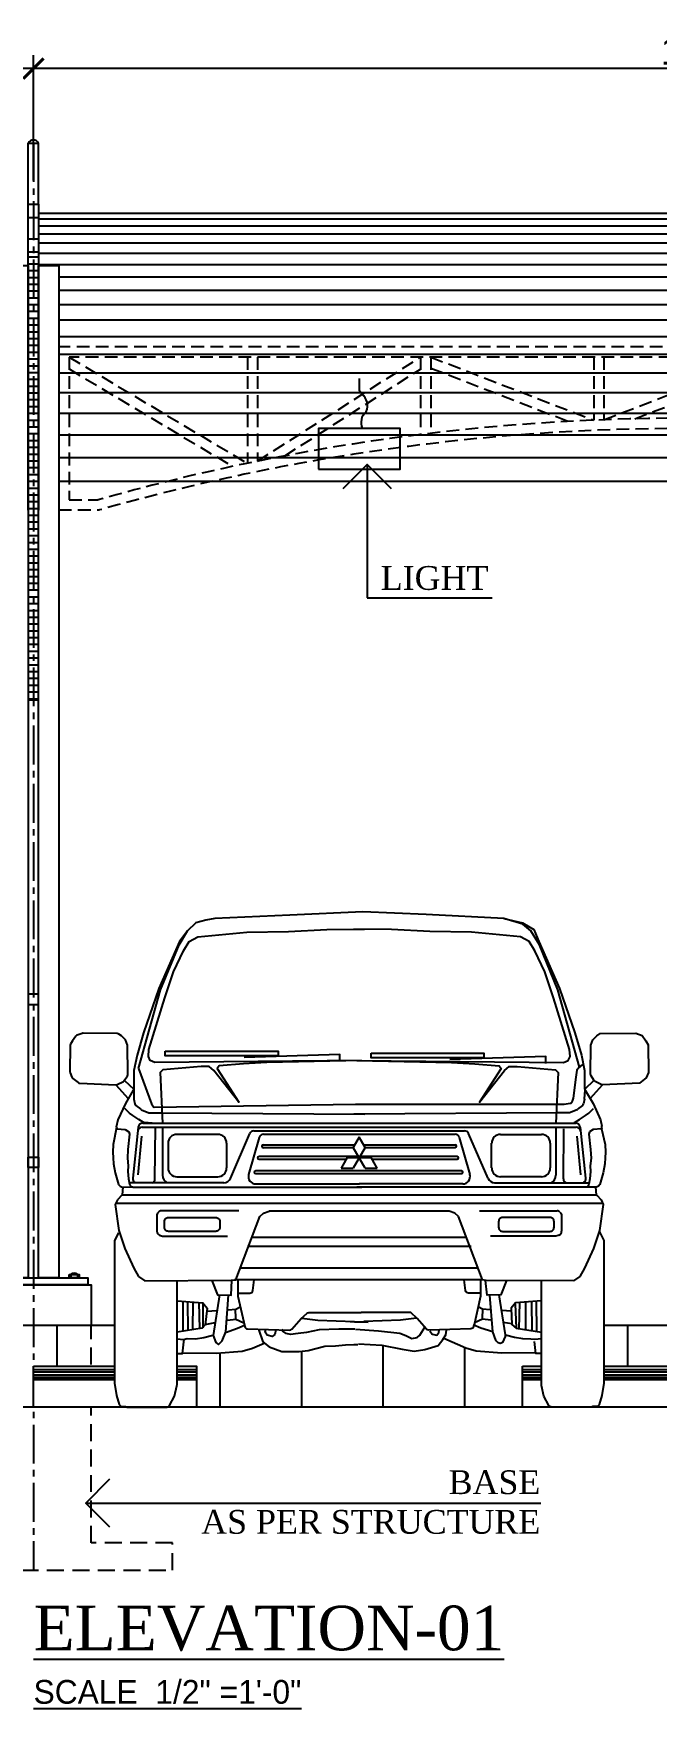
# Model space of a CAD drawing. Header units: inches. Extents: x 7915 to 10666, y -851 to 1175.
# Drawn here: x 9477 to 9568.7, y 632.3 to 878.8 of the extents above; entities that cross this region are included whole.
import ezdxf

# ---------------------------------------------------------------- set-up
doc = ezdxf.new("R2010")
doc.units = ezdxf.units.IN
doc.header["$LTSCALE"] = 10
doc.header["$MEASUREMENT"] = 0
for name, pattern in [('Amconstr', [9999, 9999, 0]), ('CENTER2', [28.575, 19.05, -3.175, 3.175, -3.175]), ('HIDDEN', [9.525, 6.35, -3.175]), ('HIDDEN2', [0.1875, 0.125, -0.0625])]:
    doc.linetypes.add(name, pattern=pattern)
for name, color, linetype in [('BOLD  DIM', 230, 'Continuous'), ('CAR1', 250, 'Continuous'), ('DIM DET', 2, 'Continuous'), ('FINISH', 2, 'Continuous'), ('KERB STONE', 6, 'Continuous'), ('LIGHT', 1, 'Continuous'), ('SHADE COL', 4, 'Continuous'), ('STONE', 251, 'Continuous'), ('TEFLONE', 41, 'Continuous'), ('TEXT DET', 2, 'Continuous'), ('WALL', 4, 'Continuous')]:
    doc.layers.add(name, color=color, linetype=linetype)
doc.styles.add('1-2 INCH', font='arial.ttf', dxfattribs={"height": 4})
doc.styles.add('1-5 INCH', font='GOTHIC.TTF', dxfattribs={"height": 1})
doc.styles.add('style1', font='times.ttf')
doc.dimstyles.new('1-2 INCH', dxfattribs={"dimtxt": 4, "dimasz": 3, "dimexe": 2, "dimexo": 0.5, "dimgap": 0.5, "dimtad": 1, "dimdec": 4, "dimzin": 0, "dimdsep": 46, "dimlunit": 4, "dimtxsty": '1-2 INCH', "dimblk": 'ARCHTICK', "dimcen": 2, "dimdle": 2, "dimclrd": 1, "dimclre": 8, "dimclrt": 3, "dimadec": 3, "dimazin": 0, "dimtfac": 1, "dimtdec": 4, "dimtofl": 0, "dimtmove": 2, "dimatfit": 3, "dimldrblk": 'AERO', "dimfxl": 0, "dimtolj": 1, "dimtzin": 0, "dimarcsym": 0})
doc.dimstyles.new('DET-DIM', dxfattribs={"dimtxt": 1, "dimasz": 0.75, "dimexe": 1, "dimexo": 1, "dimgap": 0.5, "dimtad": 1, "dimdec": 4, "dimzin": 0, "dimdsep": 46, "dimlunit": 4, "dimtxsty": '1-5 INCH', "dimblk": 'ARCHTICK', "dimcen": 2, "dimclrd": 1, "dimclre": 8, "dimclrt": 2, "dimadec": 3, "dimazin": 0, "dimtfac": 1, "dimtdec": 4, "dimtofl": 0, "dimtmove": 2, "dimatfit": 3, "dimldrblk": 'AERO', "dimfxl": 0, "dimtolj": 1, "dimtzin": 0, "dimarcsym": 0})

# ---------------------------------------------------------------- blocks, each defined once
blk = doc.blocks.new('A$C3e5476b5')
at = {"layer": 'SHADE COL'}
h = blk.add_hatch(dxfattribs=at)
h.set_pattern_fill('ANSI31', color=250, scale=8, angle=315)
h.set_pattern_definition([(0, (0.75, 193.9265), (2e-16, 1), [])])
h.paths.add_polyline_path([(0.75, 128), (-0.75, 128), (-0.75, 193.93), (0.75, 193.93)])
at = {"layer": 'BOLD  DIM', "color": 1, "linetype": 'HIDDEN2', "ltscale": 2}
blk.add_lwpolyline([(8.5, 36), (-8.5, 36), (-8.5, 4), (-20.5, 4), (-20.5, 0), (20.5, 0), (20.5, 4), (8.5, 4)], close=True, dxfattribs=at)
at = {"layer": 'SHADE COL', "color": 251}
for p, q in [((-0.75, 210), (0.75, 210)), ((-0.75, 210), (0.75, 210)), ((-0.75, 201), (-0.75, 210)), ((0.75, 201), (0.75, 210))]:
    blk.add_line(p, q, dxfattribs=at)
at = {"layer": 'SHADE COL', "color": 250, "linetype": 'CENTER2', "lineweight": 25, "ltscale": 0.03}
blk.add_line((0, 210), (0, 0), dxfattribs=at)
at = {"layer": 'SHADE COL', "color": 3}
for p, q in [((-0.75, 156), (-0.75, 199)), ((0.75, 199), (0.75, 156)), ((0.75, 128), (-0.75, 128))]:
    blk.add_line(p, q, dxfattribs=at)
at = {"layer": 'SHADE COL', "color": 1}
for p, q in [((-6.49, 43.5), (-6.49, 43)), ((-5.51, 43.5), (-5.51, 43)), ((5.51, 43.5), (5.51, 43)), ((6.49, 43.5), (6.49, 43))]:
    blk.add_line(p, q, dxfattribs=at)
at = {"layer": 'SHADE COL', "linetype": 'Amconstr', "lineweight": 25}
for points in [[(0.75, 199), (-0.75, 199), (-0.75, 201), (0.75, 201)], [(-0.75, 43), (-3.75, 43), (-3.75, 192), (-0.75, 192)], [(3.75, 43), (0.75, 43), (0.75, 192), (3.75, 192)]]:
    blk.add_lwpolyline(points, close=True, dxfattribs=at)
at = {"layer": 'SHADE COL', "color": 3}
for points in [[(0.75, 193.93), (-0.75, 193.93), (-0.75, 195.91), (0.75, 195.91)], [(-0.75, 83.25), (0.75, 83.25), (0.75, 84.75), (-0.75, 84.75)], [(-0.75, 60.75), (0.75, 60.75), (0.75, 59.25), (-0.75, 59.25)]]:
    blk.add_lwpolyline(points, close=True, dxfattribs=at)
at = {"layer": 'SHADE COL'}
blk.add_lwpolyline([(-8, 43), (8, 43), (8, 42), (-8, 42)], close=True, dxfattribs=at)
at = {"layer": 'SHADE COL', "color": 1}
for points in [[(-5.25, 43.5), (-6.75, 43.5), (-6.75, 43), (-5.25, 43)], [(5.25, 43.5), (6.75, 43.5), (6.75, 43), (5.25, 43)]]:
    blk.add_lwpolyline(points, close=True, dxfattribs=at)
at = {"layer": 'SHADE COL', "color": 251}
blk.add_arc((0, 209.56), 0.869, 30.1696, 149.5427, dxfattribs=at)
at = {"layer": 'SHADE COL', "color": 1}
for centre in [(-6, 42.91), (6, 42.91)]:
    blk.add_arc(centre, 0.767, 49.8581, 130.1419, dxfattribs=at)
at = {"layer": 'WALL'}
blk.add_lwpolyline([(-8.5, 42), (8.5, 42), (8.5, 36), (-8.5, 36)], close=True, dxfattribs=at)
blk = doc.blocks.new('*U272')
at = {"layer": 'SHADE COL', "linetype": 'Amconstr', "lineweight": 25}
blk.add_blockref('A$C3e5476b5', (0, -102.22), dxfattribs=at)
blk = doc.blocks.new('*U273')
at = {"layer": 'SHADE COL', "color": 0, "linetype": 'ByBlock', "lineweight": -2}
blk.add_blockref('*U272', (1344, 0), dxfattribs=at)
blk = doc.blocks.new('*U274')
at = {"layer": 'TEFLONE', "color": 250}
for p, q in [((95.25, 19.74), (-95.25, 19.74)), ((95.25, 18.87), (-95.25, 18.87)), ((95.25, 17.85), (-95.25, 17.85)), ((95.25, 16.67), (-95.25, 16.67)), ((95.25, 15.33), (-95.25, 15.33)), ((95.25, 13.83), (-95.25, 13.83)), ((95.25, 12.18), (-95.25, 12.18)), ((92.25, 10.37), (-92.25, 10.37)), ((92.25, 8.4), (-92.25, 8.4)), ((92.25, 6.28), (-92.25, 6.28)), ((92.25, 4), (-92.25, 4)), ((92.25, 1.57), (-92.25, 1.57)), ((92.25, -1.02), (-92.25, -1.02)), ((92.25, -3.76), (-92.25, -3.76)), ((92.25, -6.65), (-92.25, -6.65)), ((92.25, -9.7), (-92.25, -9.7)), ((92.25, -12.89), (-92.25, -12.89)), ((92.25, -16.24), (-92.25, -16.24)), ((92.25, -19.74), (-92.25, -19.74))]:
    blk.add_line(p, q, dxfattribs=at)
blk = doc.blocks.new('*U275')
at = {"layer": 'TEFLONE', "color": 0, "linetype": 'ByBlock', "lineweight": -2}
blk.add_blockref('*U274', (1344, 0), dxfattribs=at)
blk = doc.blocks.new('A$C5243171d')
at = {"color": 3}
blk.add_wipeout([(24, 6), (24, 0), (0, 0), (0, 6)], dxfattribs=at).dxf.layer = 'KERB STONE'
at = {"layer": 'KERB STONE', "color": 250}
for p, q in [((24, 5.49), (0, 5.49)), ((24, 5.11), (0, 5.11)), ((24, 4.7), (0, 4.7)), ((24, 4.35), (0, 4.35)), ((24, 4.14), (0, 4.14))]:
    blk.add_line(p, q, dxfattribs=at)
at = {"layer": 'KERB STONE', "color": 1}
blk.add_line((24, 4), (0, 4), dxfattribs=at)
at = {"layer": 'KERB STONE', "color": 3}
blk.add_lwpolyline([(0, 6), (24, 6), (24, 0), (0, 0)], close=True, dxfattribs=at)
blk = doc.blocks.new('*U283')
at = {"layer": 'KERB STONE'}
for p in [(-48, -3), (24, -3)]:
    blk.add_blockref('A$C5243171d', p, dxfattribs=at)
blk = doc.blocks.new('*U284')
at = {"layer": 'KERB STONE', "color": 0, "linetype": 'ByBlock', "lineweight": -2}
blk.add_blockref('*U283', (1344, 0), dxfattribs=at)
blk = doc.blocks.new('A$C16939a41')
blk.add_wipeout([(54.43, 0), (58.93, 0), (59.82, 0.29), (60.34, 2.7), (60.34, 18.8), (59.82, 19.85), (60.27, 22.87), (60.2, 23.04), (60.03, 23.41), (59.56, 23.95), (59.48, 23.96), (59.4, 24.84), (59.51, 24.85), (59.73, 24.95), (59.89, 25.15), (60.29, 26.47), (60.45, 27.47), (60.49, 28.15), (60.55, 28.77), (60.49, 29.66), (60.07, 31.43), (60.13, 31.73), (59.98, 32.44), (59.13, 34.29), (58.81, 34.84), (60.2, 36.4), (64.38, 36.57), (65.15, 37.17), (65.4, 37.8), (65.36, 40.91), (65.1, 41.38), (64.68, 41.97), (63.95, 42.23), (61.95, 42.21), (59.95, 42.19), (59.57, 41.93), (59.1, 41.46), (58.89, 40.87), (58.88, 40.36), (58.85, 37.6), (58.9, 37.42), (59.06, 37.16), (59.22, 36.91), (59.23, 36.87), (58.19, 35.89), (58.18, 35.97), (58.18, 38.01), (58.02, 38.73), (57.43, 41), (56.2, 44.77), (55.34, 47.28), (52.42, 53.93), (51.15, 54.68), (49.03, 55.2), (44.65, 55.42), (39.83, 55.67), (36.25, 55.82), (33.1, 55.95), (30.08, 55.81), (28.98, 55.76), (24.87, 55.57), (20.62, 55.39), (16.37, 55.2), (15.56, 55.02), (14.25, 54.68), (13.31, 53.78), (12.38, 52.58), (10.06, 47.28), (8.34, 42.27), (7.97, 41), (7.6, 39.73), (7.22, 38.01), (7.22, 35.97), (7.21, 35.88), (6.17, 36.87), (6.5, 37.42), (6.55, 37.6), (6.54, 38.7), (6.51, 40.87), (6.3, 41.46), (5.83, 41.93), (5.68, 42.1), (5.35, 42.19), (1.51, 42.23), (1.11, 42.11), (0.82, 42.01), (0.66, 41.89), (0.48, 41.63), (0.3, 41.38), (0.08, 40.98), (0.04, 40.83), (0, 37.87), (0.02, 37.74), (0.22, 37.25), (0.33, 37.11), (0.79, 36.75), (0.94, 36.64), (1.13, 36.57), (2.84, 36.5), (4.3, 36.44), (5.19, 36.4), (6.54, 34.9), (6.61, 34.86), (6.36, 34.45), (5.99, 33.69), (5.7, 33.04), (5.42, 32.44), (5.25, 31.63), (5.28, 31.56), (4.91, 29.66), (4.88, 29.22), (4.85, 28.77), (4.91, 28.15), (4.95, 27.47), (5.07, 26.77), (5.31, 25.81), (5.51, 25.15), (5.68, 24.95), (5.9, 24.85), (6, 24.84), (5.93, 23.97), (5.37, 23.41), (5.13, 22.87), (5.55, 19.94), (5.61, 19.91), (5.5, 19.69), (5.06, 18.8), (5.06, 2.7), (5.16, 2.01), (5.27, 1.32), (5.43, 0.81), (5.59, 0.29), (5.7, 0.12), (5.9, 0.05), (6.1, 0.05), (6.3, 0.05), (6.47, 0), (10.97, 0), (11.26, 0.17), (11.83, 1.21), (12.11, 2.46), (12.11, 6.03), (12.72, 6.03), (12.73, 6.14), (13.85, 6.13), (14.64, 6.12), (16.57, 6.09), (17.29, 6.14), (18.27, 6.22), (19.49, 6.31), (20.3, 6.54), (21.31, 6.93), (21.97, 7.23), (22.52, 6.81), (23.95, 6.26), (25.93, 6.26), (27.86, 6.61), (28.8, 6.86), (29.4, 6.89), (30.59, 6.97), (31.63, 7.05), (32.97, 7.12), (33.94, 7.07), (35.25, 7), (37.32, 6.58), (38.9, 6.3), (40.51, 6.61), (41.61, 6.96), (42.25, 7.75), (42.28, 7.73), (44.75, 6.64), (45.91, 6.31), (48.83, 6.09), (49.85, 6.1), (51.74, 6.13), (52.68, 6.14), (52.68, 6.03), (53.29, 6.03), (53.29, 2.42), (53.57, 1.21), (54.14, 0.17)]).dxf.layer = 'CAR1'
at = {"layer": 'CAR1'}
for p, q in [((15.37, 54.98), (14.25, 54.68)), ((16.37, 55.2), (15.37, 54.98)), ((24.87, 55.57), (16.37, 55.2)), ((33.1, 55.95), (24.87, 55.57)), ((40.28, 55.65), (33.1, 55.95)), ((49.03, 55.2), (40.28, 55.65)), ((51.19, 54.53), (49.03, 55.2)), ((49.03, 55.2), (51.15, 54.68)), ((12.34, 52.21), (13.31, 53.78)), ((13.31, 53.78), (12.38, 52.58)), ((14.25, 54.68), (13.31, 53.78)), ((13.31, 53.78), (14.25, 54.68)), ((51.15, 54.68), (52.42, 53.93)), ((52.09, 53.78), (51.19, 54.53)), ((53.06, 52.21), (52.09, 53.78)), ((52.42, 53.93), (53.02, 52.58)), ((12.38, 52.58), (10.06, 47.28)), ((10.24, 47.13), (12.34, 52.21)), ((53.02, 52.58), (55.34, 47.28)), ((55.16, 47.13), (53.06, 52.21)), ((7.75, 38.23), (10.24, 47.13)), ((10.06, 47.28), (8.34, 42.27)), ((57.61, 38.38), (55.16, 47.13)), ((55.34, 47.28), (57.06, 42.27)), ((8.34, 42.27), (7.6, 39.73)), ((57.06, 42.27), (57.81, 39.73)), ((7.6, 39.73), (7.22, 38.01)), ((7.22, 38.01), (7.22, 35.97)), ((57.81, 39.73), (58.18, 38.01)), ((58.18, 38.01), (58.18, 35.97)), ((7.22, 35.97), (7.22, 34.83)), ((6.27, 34.29), (5.42, 32.44)), ((7.17, 35.8), (6.27, 34.29)), ((7.23, 34.76), (7.34, 34.24)), ((58.17, 34.76), (58.06, 34.24)), ((58.18, 34.83), (58.23, 35.8)), ((58.23, 35.8), (59.13, 34.29)), ((59.13, 34.29), (59.98, 32.44)), ((5.42, 32.44), (5.25, 31.63)), ((6.73, 33.18), (6.22, 33.73)), ((7.11, 32.92), (6.73, 33.18)), ((7.79, 32.46), (7.11, 32.92)), ((7.47, 34.05), (8.01, 33.63)), ((8.28, 32.19), (7.79, 32.46)), ((8.09, 33.58), (8.94, 33.23)), ((8.94, 33.23), (10.29, 33.23)), ((10.29, 33.23), (33.32, 33.09)), ((55.11, 33.23), (32.08, 33.09)), ((56.46, 33.23), (55.11, 33.23)), ((57.32, 33.58), (56.46, 33.23)), ((57.12, 32.19), (57.61, 32.46)), ((57.93, 34.05), (57.39, 33.63)), ((57.61, 32.46), (58.29, 32.92)), ((58.29, 32.92), (58.67, 33.18)), ((58.67, 33.18), (59.18, 33.73)), ((59.98, 32.44), (60.13, 31.73)), ((5.28, 31.56), (4.91, 29.66)), ((5.25, 31.63), (5.34, 31.43)), ((5.34, 31.43), (6.26, 31.35)), ((6.26, 31.35), (6.67, 31.07)), ((6.75, 30.82), (6.55, 29.09)), ((6.67, 31.07), (6.75, 30.82)), ((7.73, 31.63), (7.11, 25.85)), ((8.1, 30.59), (7.69, 26.21)), ((8.18, 31.6), (57.22, 31.6)), ((8.23, 32.08), (57.17, 32.08)), ((9.32, 32.07), (8.41, 32.15)), ((9.61, 25.78), (9.69, 31.6)), ((10.47, 31.6), (10.47, 26.19)), ((16.72, 30.8), (12.1, 30.8)), ((18.14, 25.82), (20.33, 30.89)), ((21.39, 30.46), (20.2, 26.26)), ((20.79, 31.19), (44.61, 31.19)), ((21.87, 30.83), (43.53, 30.83)), ((32.7, 30.5), (32.03, 29.33)), ((33.37, 29.33), (32.7, 30.5)), ((44.01, 30.46), (45.2, 26.26)), ((47.26, 25.82), (45.07, 30.89)), ((48.68, 30.8), (53.3, 30.8)), ((54.93, 31.6), (54.93, 26.19)), ((55.79, 25.78), (55.83, 31.41)), ((57.3, 30.59), (57.71, 26.21)), ((57.67, 31.63), (58.29, 25.85)), ((58.73, 31.07), (58.65, 30.82)), ((58.65, 30.82), (58.85, 29.09)), ((59.14, 31.35), (58.73, 31.07)), ((60.07, 31.43), (59.14, 31.35)), ((60.11, 31.54), (60.07, 31.43)), ((4.91, 29.66), (4.85, 28.77)), ((4.85, 28.77), (4.91, 28.15)), ((6.55, 29.09), (6.51, 28.12)), ((11.1, 29.8), (11.1, 27.01)), ((17.73, 27.01), (17.73, 29.8)), ((21.87, 29.63), (32.2, 29.63)), ((21.87, 29.3), (32.05, 29.3)), ((33.37, 27), (32.03, 29.33)), ((33.37, 29.33), (32.03, 27)), ((33.2, 29.63), (43.53, 29.63)), ((33.35, 29.3), (43.53, 29.3)), ((47.67, 27.01), (47.67, 29.8)), ((54.3, 29.8), (54.3, 27.01)), ((58.85, 29.09), (58.9, 28.12)), ((4.91, 28.15), (4.95, 27.47)), ((4.95, 27.47), (5.11, 26.47)), ((6.51, 28.12), (6.59, 27.23)), ((6.59, 27.23), (6.55, 26.59)), ((6.55, 26.59), (6.63, 25.78)), ((21.01, 26.71), (44.26, 26.71)), ((21.39, 28.33), (32.61, 28.33)), ((21.39, 28), (31.26, 28)), ((31.35, 28.17), (30.68, 27)), ((30.68, 27), (32.03, 27)), ((31.35, 28.17), (34.05, 28.17)), ((32.6, 28), (32.8, 28)), ((32.8, 28.33), (43.77, 28.33)), ((33.37, 27), (34.72, 27)), ((34.72, 27), (34.05, 28.17)), ((34.14, 28), (43.77, 28)), ((58.85, 26.59), (58.77, 25.78)), ((58.9, 28.12), (58.81, 27.23)), ((58.81, 27.23), (58.85, 26.59)), ((5.11, 26.47), (5.51, 25.15)), ((5.51, 25.15), (5.68, 24.95)), ((5.68, 24.95), (5.9, 24.85)), ((5.9, 24.85), (6, 24.84)), ((6, 24.84), (6.99, 24.88)), ((6.63, 25.78), (6.75, 25.18)), ((17.39, 25.32), (6.72, 25.32)), ((6.75, 25.18), (6.82, 25.04)), ((7.12, 24.85), (32.98, 24.82)), ((7.29, 25.4), (7.39, 25.32)), ((12.1, 26.01), (16.72, 26.01)), ((21.01, 26.37), (44.26, 26.37)), ((21.01, 25.2), (32.72, 25.2)), ((58.49, 24.85), (32.42, 24.82)), ((44.4, 25.2), (32.68, 25.2)), ((48.01, 25.32), (58.68, 25.32)), ((53.3, 26.01), (48.68, 26.01)), ((58.11, 25.4), (58.05, 25.36)), ((58.65, 25.18), (58.49, 24.85)), ((58.77, 25.78), (58.65, 25.18)), ((5.37, 23.41), (5.13, 22.87)), ((5.13, 22.87), (5.55, 19.94)), ((5.2, 23.04), (60.2, 23.04)), ((5.92, 23.96), (5.37, 23.41)), ((6.02, 23.97), (5.92, 23.96)), ((5.92, 23.96), (5.92, 23.96)), ((5.93, 23.97), (59.48, 23.97)), ((59.48, 23.96), (59.56, 23.95)), ((59.56, 23.95), (60.03, 23.41)), ((59.56, 23.95), (59.56, 23.95)), ((60.27, 22.87), (59.85, 19.94)), ((60.03, 23.41), (60.27, 22.87)), ((9.91, 21.9), (9.83, 21.7)), ((9.83, 21.7), (9.83, 19.86)), ((10.02, 22.01), (9.91, 21.9)), ((19.09, 22.15), (10.34, 22.15)), ((18.77, 14.38), (21.46, 21.54)), ((21.46, 21.54), (21.88, 21.9)), ((21.88, 21.9), (22.54, 22.14)), ((42.86, 22.14), (22.54, 22.14)), ((43.52, 21.9), (42.86, 22.14)), ((43.94, 21.54), (43.52, 21.9)), ((46.63, 14.38), (43.94, 21.54)), ((46.31, 22.15), (55.06, 22.15)), ((55.38, 22.01), (55.49, 21.9)), ((55.49, 21.9), (55.57, 21.7)), ((55.57, 21.7), (55.57, 19.86)), ((5.55, 19.94), (6.2, 17.91)), ((10.12, 19.43), (10.23, 19.38)), ((10.23, 19.38), (10.48, 19.3)), ((10.48, 19.3), (10.85, 19.3)), ((10.85, 19.3), (17.8, 19.3)), ((44.77, 19.15), (20.63, 19.15)), ((54.51, 19.29), (47.55, 19.29)), ((54.93, 19.3), (54.51, 19.29)), ((55.17, 19.38), (54.93, 19.3)), ((55.28, 19.43), (55.17, 19.38)), ((59.85, 19.94), (59.2, 17.91)), ((6.2, 17.91), (7.22, 15.7)), ((45.37, 18.15), (20.07, 18.15)), ((59.2, 17.91), (58.18, 15.7)), ((7.22, 15.7), (7.76, 14.74)), ((46.18, 15.7), (19.23, 15.7)), ((58.18, 15.7), (57.64, 14.74)), ((7.76, 14.74), (8.48, 14.26)), ((8.48, 14.26), (18.23, 14.32)), ((18.23, 14.32), (18.77, 14.38)), ((46.65, 14.38), (18.59, 14.38)), ((47.05, 14.3), (46.63, 14.38)), ((56.92, 14.26), (47.05, 14.3)), ((57.64, 14.74), (56.92, 14.26))]:
    blk.add_line(p, q, dxfattribs=at)
for points in [[(32.95, 39.13), (9.61, 38.91), (9.09, 39.13), (8.87, 39.58), (8.94, 40.4), (10.74, 46.23), (11.71, 49.15), (12.83, 51.54), (13.5, 52.58), (14.48, 53.11), (20.01, 53.63), (24.72, 53.7), (29.06, 53.93), (33.29, 53.98)], [(32.45, 39.13), (55.79, 38.91), (56.31, 39.13), (56.53, 39.58), (56.46, 40.4), (54.66, 46.23), (53.69, 49.15), (52.57, 51.54), (51.9, 52.58), (50.93, 53.11), (45.39, 53.63), (40.68, 53.7), (36.34, 53.93), (32.11, 53.98)], [(30.52, 39.03), (30.52, 39.83), (19.7, 39.48)], [(7.75, 38.23), (9.23, 34.24), (9.45, 33.9), (9.53, 33.86), (32.3, 34.2)], [(32.95, 39.13), (22.25, 38.91), (19.64, 38.76), (16.87, 38.53), (16.64, 38.24), (19.11, 34.42), (16.27, 38.01), (15.75, 38.46), (14.85, 38.46), (10.51, 38.09), (10.21, 37.79), (10.47, 32.08)], [(32.45, 39.13), (43.15, 38.91), (45.77, 38.76), (48.53, 38.53), (48.76, 38.24), (46.29, 34.42), (49.13, 38.01), (49.65, 38.46), (50.55, 38.46), (54.89, 38.09), (55.19, 37.79), (54.93, 32.08)], [(53.78, 38.8), (53.78, 39.6), (42.96, 39.25)], [(5.24, 36.36), (6.54, 34.9)], [(6.17, 36.87), (7.22, 35.89)], [(59.23, 36.87), (58.18, 35.88)], [(60.17, 36.36), (58.81, 34.84)], [(60.07, 31.43), (60.49, 29.66), (60.55, 28.77), (60.49, 28.15), (60.45, 27.47), (60.29, 26.47), (59.89, 25.15), (59.73, 24.95), (59.51, 24.85), (59.4, 24.84)], [(6, 24.84), (5.92, 23.96)], [(59.4, 24.84), (58.49, 24.85)], [(59.4, 24.84), (59.48, 23.96)], [(16.04, 14.31), (16.68, 12.69), (18.22, 12.64), (18.29, 14.33)], [(49.36, 14.31), (48.72, 12.69), (47.18, 12.64), (46.99, 14.31)], [(12.11, 11.98), (15.02, 11.76), (15.52, 11.15), (15.3, 9.28), (14.97, 8.9), (12.11, 8.44)], [(12.77, 11.92), (12.77, 8.54)], [(13.31, 11.89), (13.33, 8.63)], [(13.88, 11.85), (13.85, 8.72)], [(14.57, 11.79), (14.64, 8.84)], [(15.02, 11.76), (15.02, 8.96)], [(16.9, 12.69), (16.18, 8.07), (16.51, 7.3), (16.79, 7.08), (17.23, 7.47), (17.61, 8.51)], [(17.61, 8.51), (17.94, 12.64)], [(47.79, 8.51), (47.46, 12.64)], [(53.29, 11.98), (50.38, 11.76), (49.88, 11.15), (49.97, 9.32), (50.43, 8.9), (53.29, 8.44)], [(50.32, 11.65), (50.43, 8.9)], [(50.81, 11.79), (50.76, 8.84)], [(51.51, 11.85), (51.51, 8.72)], [(52.16, 11.9), (52.22, 8.61)], [(52.71, 11.94), (52.73, 8.53)], [(15.31, 9.34), (16.41, 9.55)], [(15.48, 10.84), (16.62, 10.91)], [(17.72, 9.81), (17.83, 9.83)], [(17.81, 10.98), (17.89, 10.99)], [(17.83, 9.83), (18.77, 9.94), (19.65, 9.5)], [(17.89, 10.99), (18.77, 11.04), (19.26, 11.32)], [(18.77, 10), (18.71, 11.1)], [(26.21, 10.05), (28.03, 9.83), (32.16, 9.67)], [(33.24, 9.62), (31.7, 9.57)], [(32.16, 9.62), (33.7, 9.57)], [(39.19, 10.05), (37.37, 9.83), (33.24, 9.67)], [(47.57, 9.83), (46.63, 9.94), (45.75, 9.5)], [(47.51, 10.99), (46.63, 11.04), (46.14, 11.32)], [(46.63, 10), (46.69, 11.1)], [(47.59, 10.98), (47.51, 10.99)], [(47.68, 9.81), (47.57, 9.83)], [(49.92, 10.84), (48.78, 10.91)], [(49.96, 9.38), (48.99, 9.55)], [(12.11, 7.69), (12.83, 7.63), (13.27, 7.74), (14.2, 7.69), (15.14, 7.85), (16.16, 8.12)], [(12.11, 6.03), (12.72, 6.03), (12.91, 7.65)], [(17.58, 8.42), (18.94, 8.9), (19.73, 9.24)], [(21.31, 8.79), (21.8, 7.36), (22.52, 6.81), (23.95, 6.26), (25.93, 6.26), (26.93, 6.37), (28.8, 6.86), (30.01, 6.92), (31.17, 7.03), (32.1, 7.08), (32.54, 7.08)], [(23.29, 8.73), (23.18, 8.18), (22.85, 7.96), (22.3, 8.13), (22.08, 8.46), (22.13, 8.79)], [(32.21, 8.79), (30.4, 8.79), (28.19, 8.73), (26.76, 8.4), (25.82, 8.29), (24.94, 8.18), (24.45, 8.29), (24.06, 8.57), (24.01, 8.79)], [(32.3, 8.78), (34.87, 8.59), (37.31, 8.36), (37.96, 8.08), (38.66, 7.75), (39.27, 7.84), (39.55, 8.12), (40.12, 9.01)], [(32.63, 7.14), (35.25, 7), (37.54, 6.54), (38.9, 6.3), (40.11, 6.49), (41.61, 6.96), (42.17, 7.61), (42.5, 8.17), (42.55, 8.69)], [(40.68, 8.59), (40.96, 8.22), (41.47, 8.12), (41.7, 8.41), (41.75, 8.69)], [(52.68, 6.14), (48.83, 6.09), (45.91, 6.31), (44.75, 6.64), (42.25, 7.75)], [(47.79, 8.51), (46.46, 8.9), (45.58, 9.28)], [(53.29, 7.69), (52.57, 7.63), (52.11, 7.65), (51.2, 7.69), (50.26, 7.85), (49.24, 8.12)], [(12.72, 6.14), (16.57, 6.09), (19.49, 6.31), (20.65, 6.64), (21.97, 7.23)], [(53.29, 6.03), (52.68, 6.03), (52.52, 7.41)]]:
    blk.add_lwpolyline(points, dxfattribs=at)
for points in [[(6.55, 37.6), (6.51, 40.87), (6.3, 41.46), (5.83, 41.93), (5.53, 42.13, 0.145272), (5.35, 42.19), (1.51, 42.23, 0.08765), (1.39, 42.21), (0.82, 42.01, 0.153985), (0.66, 41.89), (0.3, 41.38), (0.08, 40.98, 0.122084), (0.04, 40.83), (0, 37.87, 0.098934), (0.02, 37.74), (0.22, 37.25, 0.133114), (0.33, 37.11), (0.64, 36.87), (0.94, 36.64, 0.156446), (1.13, 36.57), (5.19, 36.4, 0.126498), (5.35, 36.44), (6.05, 36.78, 0.137995), (6.18, 36.91), (6.5, 37.42, 0.143875)], [(58.85, 37.6), (58.89, 40.87), (59.1, 41.46), (59.57, 41.93), (59.95, 42.19), (63.95, 42.23), (64.68, 41.97), (65.1, 41.38), (65.36, 40.91), (65.4, 37.8), (65.15, 37.17), (64.76, 36.87), (64.38, 36.57), (60.21, 36.4, -0.126498), (60.05, 36.44), (59.36, 36.78, -0.137995), (59.22, 36.91), (58.9, 37.42, -0.143875)], [(11.14, 21.42), (16.48, 21.42, -0.414214), (16.95, 20.96), (16.95, 20.3, -0.414214), (16.48, 19.84), (11.14, 19.84, -0.414214), (10.68, 20.3), (10.68, 20.96, -0.414214)], [(54.26, 21.42), (48.92, 21.42, 0.414214), (48.46, 20.96), (48.46, 20.3, 0.414214), (48.92, 19.84), (54.26, 19.84, 0.414214), (54.72, 20.3), (54.72, 20.96, 0.414214)]]:
    blk.add_lwpolyline(points, format="xyb", close=True, dxfattribs=at)
for points in [[(10.78, 40.19), (23.54, 40.19), (23.54, 39.68), (10.78, 39.68)], [(34.04, 39.97), (46.8, 39.97), (46.8, 39.45), (34.04, 39.45)]]:
    blk.add_lwpolyline(points, close=True, dxfattribs=at)
for points in [[(32.3, 34.2), (55.86, 34.2), (56.55, 34.31, 0.289526), (56.82, 34.55), (56.91, 34.87), (57.21, 37.26), (57.34, 38.04, -0.176099), (57.45, 38.24), (58.02, 38.73)], [(5.5, 19.69), (5.06, 18.8), (5.06, 2.7), (5.27, 1.32), (5.59, 0.29, 0.326775), (5.9, 0.05), (6.3, 0.05, 0.137807), (6.47, 0), (10.97, 0, 0.27438), (11.26, 0.17), (11.83, 1.21), (12.1, 2.38, 0.055966), (12.11, 2.46), (12.11, 14.29)], [(59.82, 19.85), (60.31, 18.87, -0.116504), (60.34, 18.72), (60.34, 2.7), (60.13, 1.32), (59.82, 0.29, -0.326775), (59.5, 0.05), (59.1, 0.05, -0.137807), (58.93, 0), (54.43, 0, -0.27438), (54.14, 0.17), (53.57, 1.21), (53.29, 2.42), (53.29, 14.29)], [(18.99, 14.38), (18.99, 12.53), (19.76, 9.09, 0.342111), (20.08, 8.83), (24.83, 8.68, 0.224539), (25.1, 8.8), (26.15, 10), (26.77, 10.57, -0.188453), (27, 10.66), (32.91, 10.66)], [(18.99, 12.86), (20.35, 12.86, 0.379627), (20.68, 13.15), (20.83, 14.38)], [(46.41, 14.38), (46.41, 12.53), (45.64, 9.09, -0.342111), (45.33, 8.83), (40.57, 8.68, -0.224539), (40.3, 8.8), (39.25, 10), (38.54, 10.66), (32.91, 10.66)], [(46.41, 12.86), (45.05, 12.86, -0.379627), (44.72, 13.15), (44.57, 14.35)], [(48.5, 12.69), (49.2, 8.17, -0.140614), (49.18, 7.98), (48.89, 7.3), (48.83, 7.26, -0.363014), (48.4, 7.26), (48.24, 7.41, -0.125426), (48.14, 7.55), (47.79, 8.51)]]:
    blk.add_lwpolyline(points, format="xyb", dxfattribs=at)
for centre, radius, start, end in [((6.89, 35.97), 0.334, 328.9249, 0), ((58.51, 35.97), 0.334, 180, 211.0751), ((7.56, 34.83), 0.334, 180, 192.5372), ((7.67, 34.32), 0.334, 192.5372, 232.1444), ((57.73, 34.32), 0.334, 307.8556, 347.4628), ((57.84, 34.83), 0.334, 347.4628, 0), ((8.21, 33.89), 0.334, 232.1444, 247.3943), ((8.44, 32.49), 0.334, 241.7157, 265.0337), ((56.96, 32.49), 0.334, 274.9663, 298.2843), ((57.19, 33.89), 0.334, 292.6057, 307.8556), ((8.18, 31.1), 0.502, 90, 173.8128), ((8.23, 31.57), 0.502, 90, 173.8128), ((12.1, 29.8), 1, 90, 180), ((16.72, 29.8), 1, 0, 90), ((20.79, 30.69), 0.502, 90, 156.6378), ((21.87, 30.32), 0.502, 90, 164.2052), ((43.53, 30.32), 0.502, 15.7948, 90), ((44.61, 30.69), 0.502, 23.3622, 90), ((48.68, 29.8), 1, 90, 180), ((53.3, 29.8), 1, 0, 90), ((57.17, 31.57), 0.502, 6.1872, 90), ((57.22, 31.1), 0.502, 6.1872, 90), ((59.8, 31.66), 0.334, 338.185, 11.592), ((21.87, 29.46), 0.167, 90, 270), ((43.53, 29.46), 0.167, 270, 90), ((12.1, 27.01), 1, 180, 270), ((16.72, 27.01), 1, 270, 0), ((21.01, 26.54), 0.167, 90, 270), ((21.39, 28.16), 0.167, 90, 270), ((43.77, 28.16), 0.167, 270, 90), ((44.26, 26.54), 0.167, 270, 90), ((48.68, 27.01), 1, 180, 270), ((53.3, 27.01), 1, 270, 0), ((7.12, 25.19), 0.334, 206.581, 269.9185), ((7.6, 25.79), 0.502, 173.8128, 231.3594), ((9.11, 25.78), 0.502, 293.5081, 0.4247), ((11.47, 26.21), 1, 181.3995, 242.7897), ((17.37, 26.16), 0.836, 271.0757, 336.6378), ((21.01, 26.03), 0.836, 164.2052, 270), ((44.4, 26.03), 0.836, 270, 15.7948), ((48.03, 26.16), 0.836, 203.3622, 268.9243), ((53.93, 26.21), 1, 297.2103, 358.6005), ((56.29, 25.78), 0.502, 179.5753, 246.4919), ((57.74, 25.75), 0.502, 301.6404, 308.6406), ((57.8, 25.79), 0.502, 308.6406, 6.1872), ((10.34, 21.69), 0.462, 90, 134.98), ((55.06, 21.69), 0.462, 45.02, 90), ((10.29, 19.86), 0.462, 180, 248.2123), ((55.11, 19.86), 0.462, 291.7877, 0)]:
    blk.add_arc(centre, radius, start, end, dxfattribs=at)
blk = doc.blocks.new('_ArchTick')
at = {"color": 0, "const_width": 0.15}
blk.add_lwpolyline([(-0.5, -0.5), (0.5, 0.5)], dxfattribs=at)
blk = doc.blocks.new('*D288')
at = {"layer": 'Defpoints', "color": 0}
for p in [(9476.96, 873.64), (9476.96, 856.69), (9668.96, 856.69)]:
    blk.add_point(p, dxfattribs=at)
at = {"layer": 'DIM DET', "color": 8, "linetype": 'HIDDEN', "lineweight": -2}
for p, q in [((9476.96, 857.19), (9476.96, 875.64)), ((9668.96, 857.19), (9668.96, 875.64))]:
    blk.add_line(p, q, dxfattribs=at)
at = {"layer": 'DIM DET', "color": 1, "lineweight": -2}
blk.add_line((9670.96, 873.64), (9474.96, 873.64), dxfattribs=at)
at = {"layer": 'DIM DET', "color": 1, "lineweight": -2, "xscale": 3, "yscale": 3, "zscale": 3, "rotation": 180}
blk.add_blockref('_ArchTick', (9476.96, 873.64), dxfattribs=at)
at = {"layer": 'DIM DET', "color": 1, "lineweight": -2, "xscale": 3, "yscale": 3, "zscale": 3}
blk.add_blockref('_ArchTick', (9668.96, 873.64), dxfattribs=at)
at = {"layer": 'DIM DET', "color": 3, "insert": (9572.96, 876.18), "char_height": 4, "attachment_point": 5, "style": '1-2 INCH'}
blk.add_mtext("\\A1;16'", dxfattribs=at)
blk = doc.blocks.new('AERO')
blk.add_line((0, 0), (-1, 0))
blk.add_lwpolyline([(-0.707, 0.707), (0, 0), (-0.707, -0.707)])
blk = doc.blocks.new('A$C12a39c97')
at = {"layer": 'SHADE COL', "color": 1, "linetype": 'HIDDEN2', "ltscale": 1.5}
for p, q in [((1.5, 22.5), (27.75, 6.88)), ((27.75, 22.5), (27.75, 6.88)), ((29.25, 22.5), (29.25, 7.19)), ((29.25, 7.19), (53.25, 22.5)), ((53.25, 22.5), (53.25, 11.1)), ((54.75, 22.5), (54.75, 11.28)), ((54.75, 22.5), (78.75, 13.21)), ((78.75, 22.5), (78.75, 13.21)), ((80.25, 22.5), (80.25, 13.27)), ((80.25, 13.27), (104.25, 22.5)), ((104.25, 22.5), (104.25, 13.27)), ((105.75, 22.5), (105.75, 13.21)), ((105.75, 22.5), (129.75, 11.28)), ((129.75, 22.5), (129.75, 11.28)), ((131.25, 22.5), (131.25, 11.1)), ((131.25, 11.1), (155.25, 22.5)), ((155.25, 22.5), (155.25, 7.19)), ((156.75, 22.5), (156.75, 6.88)), ((156.75, 22.5), (183, 1.5)), ((1.5, 20.75), (25.58, 6.42)), ((33.27, 7.97), (53.25, 20.72)), ((54.75, 20.89), (75.06, 13.03)), ((84.79, 13.41), (104.25, 20.89)), ((105.75, 20.84), (125.1, 11.8)), ((134, 10.74), (155.25, 20.84)), ((156.75, 20.58), (180.6, 1.5))]:
    blk.add_line(p, q, dxfattribs=at)
blk.add_lwpolyline([(178.5, 0), (184.5, 0), (184.5, 24), (0, 24), (0, 0), (6, 0, -0.13913), (178.5, 0, -0.755725)], format="xyb", dxfattribs=at)
blk.add_lwpolyline([(178.71, 1.5), (183, 1.5), (183, 22.5), (1.5, 22.5), (1.5, 1.5), (5.79, 1.5, -0.138795)], format="xyb", close=True, dxfattribs=at)
blk = doc.blocks.new('*U297')
at = {"layer": 'SHADE COL', "color": 1, "linetype": 'HIDDEN2', "ltscale": 1.5}
blk.add_blockref('A$C12a39c97', (-92.25, -12), dxfattribs=at)
blk = doc.blocks.new('*U298')
at = {"layer": 'SHADE COL', "color": 0, "linetype": 'ByBlock', "lineweight": -2}
blk.add_blockref('*U297', (1344, 0), dxfattribs=at)
blk = doc.blocks.new('A$C21d53846')
at = {"layer": 'LIGHT'}
blk.add_lwpolyline([(6.48, 6, -0.333461), (7.02, 8.47, 0.330904), (6.37, 11.07, -0.224819), (6, 11.84), (6, 13.35)], format="xyb", dxfattribs=at)
blk.add_lwpolyline([(0, 0), (12, 0), (12, 6), (0, 6)], close=True, dxfattribs=at)
blk = doc.blocks.new('*U303')
at = {"layer": 'LIGHT'}
for p in [(-54, -6.68), (42, -6.68)]:
    blk.add_blockref('A$C21d53846', p, dxfattribs=at)
blk = doc.blocks.new('*U304')
at = {"layer": 'SHADE COL', "color": 0, "linetype": 'ByBlock', "lineweight": -2}
blk.add_blockref('*U303', (1344, 0), dxfattribs=at)

msp = doc.modelspace()

# ---------------------------------------------------------------- hatches: boundary and pattern name
at = {"layer": 'STONE'}
h = msp.add_hatch(dxfattribs=at)
h.set_pattern_fill('_USER', color=256, scale=12, angle=90, pattern_type=0)
h.set_pattern_definition([(90, (8124.46, 676.695), (-12, 7e-16), [])])
h.paths.add_polyline_path([(8124.45978, 688.69508), (9677.45978, 688.69508), (9677.45978, 676.69404), (8124.45978, 676.69404)])

# ---------------------------------------------------------------- linework, layer by layer
at = {"layer": 'FINISH', "color": 2}
msp.add_lwpolyline([(9677.45978, 676.69404), (9677.45978, 688.69404), (8124.45978, 688.69509), (8124.45978, 676.69509)], dxfattribs=at)

# ---------------------------------------------------------------- block references
at = {"layer": 'SHADE COL', "linetype": 'Amconstr', "lineweight": 25}
msp.add_blockref('*U273', (8132.95978, 754.91065), dxfattribs=at)
at = {"layer": 'SHADE COL'}
for name, p in [('*U298', (8228.95978, 820.69299)), ('*U304', (8228.95494, 821.36995))]:
    msp.add_blockref(name, p, dxfattribs=at)
at = {"layer": 'TEFLONE'}
msp.add_blockref('*U275', (8228.95978, 832.60197), dxfattribs=at)

# ---------------------------------------------------------------- texts
at = {"layer": 'TEXT DET', "style": 'style1'}
for s, width, gutter_width, insert, char_height, attachment_point in [('LIGHT', 15.8453727, 48.384, (9543.95707, 800.4413), 3.5, 3), ('{\\fTimes New Roman TUR|b0|i0|c162|p18;BASE  \\PAS PER STRUCTURE}', 65.0727578, 60, (9551.59699, 667.38204), 3.5, 3), ('\\A1;{\\fTimes New Roman TUR|b0|i0|c162|p18;\\LELEVATION-01\\P\\fCentury Gothic|b0|i0|c0|p34;\\H0.53333x;\\C2;SCALE  1/2" =1\'-0"}', 105.7978045, 317.57969, (9476.98463, 647.45739, 0.38387), 6.5560644, 1)]:
    msp.add_mtext_dynamic_manual_height_columns(s, width=width, gutter_width=gutter_width, heights=[0], dxfattribs=dict(at, insert=insert, char_height=char_height, attachment_point=attachment_point))

# ---------------------------------------------------------------- dimensions: what is measured, and where the dimension line sits
at = {"layer": 'DIM DET'}
dim = msp.add_linear_dim(base=(9476.95978, 873.641), p1=(9668.95978, 856.69404), p2=(9476.95978, 856.69404), dimstyle='1-2 INCH', dxfattribs=at)
dim.commit()
dim.dimension.update_dxf_attribs({"geometry": '*D288', "text_midpoint": (9572.95978, 876.18329)})

# ---------------------------------------------------------------- leaders
at = {"layer": 'TEXT DET'}
for points in [[(9526.08544, 815.39234), (9526.08544, 795.7467), (9544.5181, 795.7467)], [(9484.66531, 662.56979), (9551.67167, 662.56979)]]:
    msp.add_leader(points, dimstyle='DET-DIM', override={"dimasz": 5, "dimtad": 0}, dxfattribs=at)

# ---------------------------------------------------------------- next in the draw order: block references
at = {"layer": 'KERB STONE'}
msp.add_blockref('*U284', (8180.95978, 679.69404), dxfattribs=at)

# ---------------------------------------------------------------- next in the draw order: block references
at = {"layer": 'CAR1', "xscale": 1.302693320280306, "yscale": 1.302693320280306, "zscale": 1.302693320280306}
msp.add_blockref('A$C16939a41', (9482.32965, 676.69404), dxfattribs=at)

# ---------------------------------------------------------------- next in the draw order: linework, layer by layer
at = {"layer": 'WALL', "color": 7}
msp.add_line((9785.0461, 676.69404), (8071.02136, 676.69404), dxfattribs=at)

doc.saveas('drawing.dxf')
